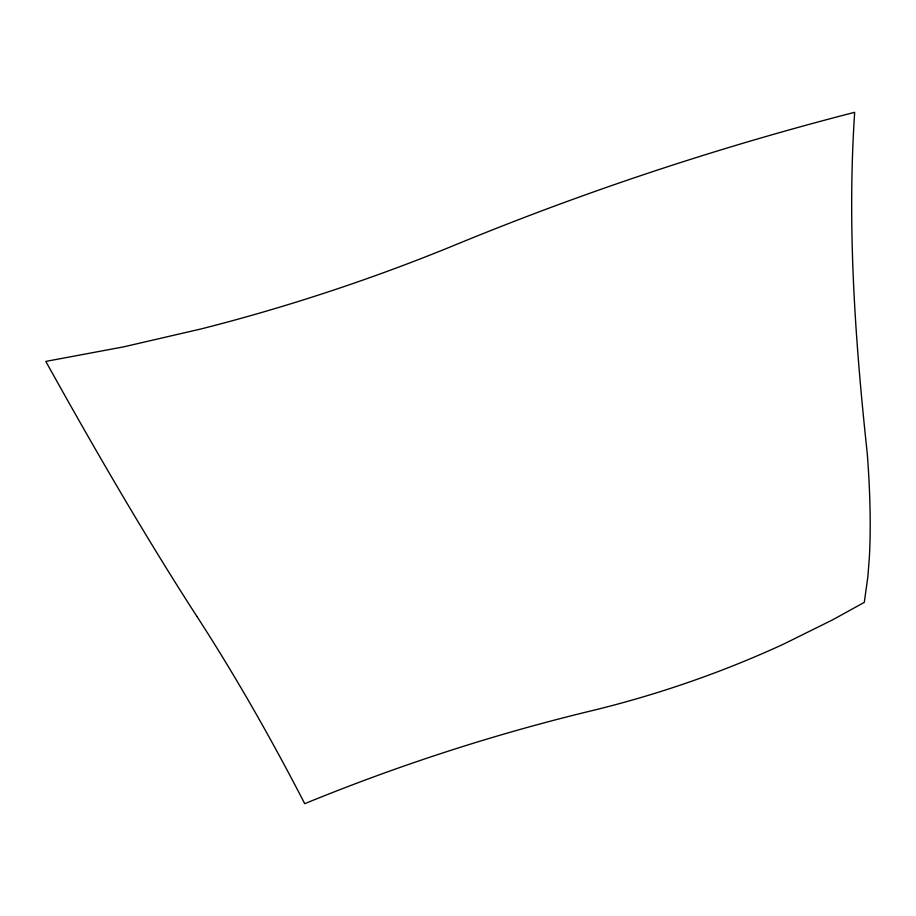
<?xml version="1.0" encoding="UTF-8"?>
<svg xmlns="http://www.w3.org/2000/svg" width="916" height="916" viewBox="0 0 916 916"><rect width="100%" height="100%" fill="white"/><g stroke="black" fill="none" stroke-linecap="round" stroke-linejoin="round"><path stroke-width="1.37" d="M196.86 616.319C236.042 676.844 271.686 739.613 304.73 803.687C397.533 765.65 493.174 734.552 590.66 710.988A675.516 427.463 -15.1 0 0 783.661 644.074L832.667 619.823L864.292 602.362L867.864 576.805L869.376 557.008A675.699 128.435 74.4 0 0 867.292 453.764C855.086 340.454 847.002 226.263 854.685 112.313C718.923 147.167 585.519 191.272 455.905 244.641A847.105 374.862 -18 0 1 201.68 328.798L123.66 346.855L45.8 361.408A2163.615 195.91 66.8 0 0 196.871 616.365"/></g></svg>
